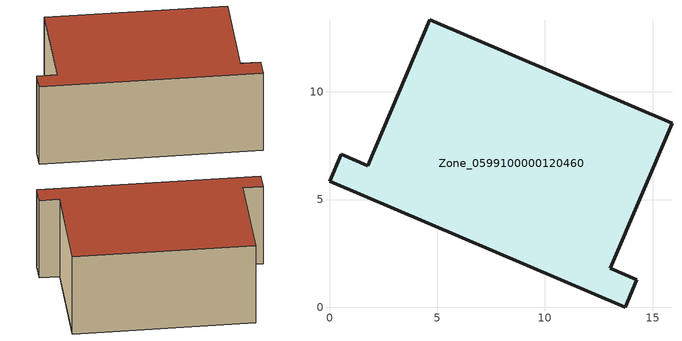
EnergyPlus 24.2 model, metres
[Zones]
Zone_0599100000120460
 floor ground (C_G): 13.73,0 0,5.85 0.54,7.11 1.78,6.58 4.66,13.35 15.9,8.54 13.03,1.82 14.28,1.28 z0
 wall outside (C_F): 1.78,6.58 0.54,7.11 0,5.85 13.73,0 14.28,1.28 13.03,1.82 15.9,8.54 4.66,13.35 1.78,6.58 z0:5.99
 roof outside (C_R): 15.9,8.54 4.66,13.35 1.78,6.58 0.54,7.11 0,5.85 13.73,0 14.28,1.28 13.03,1.82 z5.99
[BUILDING]
Pand.0599100000120460: North Axis=0; Terrain=City; Loads Convergence Tolerance Value=0.04; Temperature Convergence Tolerance Value=0.4; Solar Distribution=FullExterior; Maximum Number of Warmup Days=25; Minimum Number of Warmup Days=1
[Site:Location]
Rotterdam.The.Hague.AP_ZH_NLD Design_Conditions: Latitude=51.96; Longitude=4.45; Time Zone=1; Elevation=-4.5
[SITE:GROUNDTEMPERATURE:BUILDINGSURFACE]
18, 18, 18, 18, 18, 18, 18, 18, 18, 18, 18, 18
[MATERIAL] Thermal Absorptance=0.9; Solar Absorptance=0.7; Visible Absorptance=0.7
Name | Roughness | Thickness | Conductivity | Density | Specific Heat
G.TI.1992-2005 | MediumSmooth | 0.15 | 0.06 | 540 | 1210
F.TI.1992-2005 | Rough | 0.3 | 0.12 | 1920 | 840
R.TI.1992-2005 | MediumRough | 0.2 | 0.08 | 1500 | 1000
[CONSTRUCTION]
C_G: G.TI.1992-2005
C_F: F.TI.1992-2005
C_R: R.TI.1992-2005
[ZONE]
Zone_0599100000120460: Type=1; Multiplier=1; Ceiling Height=Autocalculate; Volume=Autocalculate; Floor Area=autocalculate; Part of Total Floor Area=Yes
[ZONEINFILTRATION:DESIGNFLOWRATE]
Infil_Zone_0599100000120460: Zone or ZoneList or Space or SpaceList=Zone_0599100000120460; Schedule=AlwaysOn; Design Flow Rate Calculation Method=Flow/Area; Flow Rate per Floor Area=0.0015; Constant Term Coefficient=1; Temperature Term Coefficient=0; Velocity Term Coefficient=0; Velocity Squared Term Coefficient=0
[HVACTEMPLATE:ZONE:IDEALLOADSAIRSYSTEM]
Zone_0599100000120460: Maximum Heating Supply Air Temperature=50; Minimum Cooling Supply Air Temperature=13; Maximum Heating Supply Air Humidity Ratio=0.0156; Minimum Cooling Supply Air Humidity Ratio=0.0077; Heating Limit=NoLimit; Cooling Limit=NoLimit; Dehumidification Control Type=ConstantSensibleHeatRatio; Cooling Sensible Heat Ratio=0.7; Dehumidification Setpoint=60; Humidification Control Type=None; Humidification Setpoint=30; Outdoor Air Method=None; Outdoor Air Flow Rate per Person=0.00944; Outdoor Air Flow Rate per Zone Floor Area=0; Outdoor Air Flow Rate per Zone=0; Demand Controlled Ventilation Type=None; Outdoor Air Economizer Type=NoEconomizer; Heat Recovery Type=None; Sensible Heat Recovery Effectiveness=0.7; Latent Heat Recovery Effectiveness=0.65
[ZONECONTROL:THERMOSTAT]
ThermostatControl_Zone_0599100000120460: Zone or ZoneList=Zone_0599100000120460; Control Type Schedule=DualSetpointControlType; Control 1=Thermostat_Zone_0599100000120460; Temperature Difference Between Cutout And Setpoint=0
[THERMOSTATSETPOINT:DUALSETPOINT]
Thermostat_Zone_0599100000120460: Heating Setpoint Temperature Schedule=HeatingSetpoint_Zone_0599100000120460; Cooling Setpoint Temperature Schedule=CoolingSetpoint_Zone_0599100000120460
[SCHEDULE:COMPACT]
HeatingSetpoint_Zone_0599100000120460: Through: 12/31, For: AllDays, Until: 24:00, 21
CoolingSetpoint_Zone_0599100000120460: Through: 12/31, For: AllDays, Until: 24:00, 24
DualSetpointControlType: Through: 12/31, For: AllDays, Until: 24:00, 4
AlwaysOn: Through: 12/31, For: AllDays, Until: 24:00, 1
